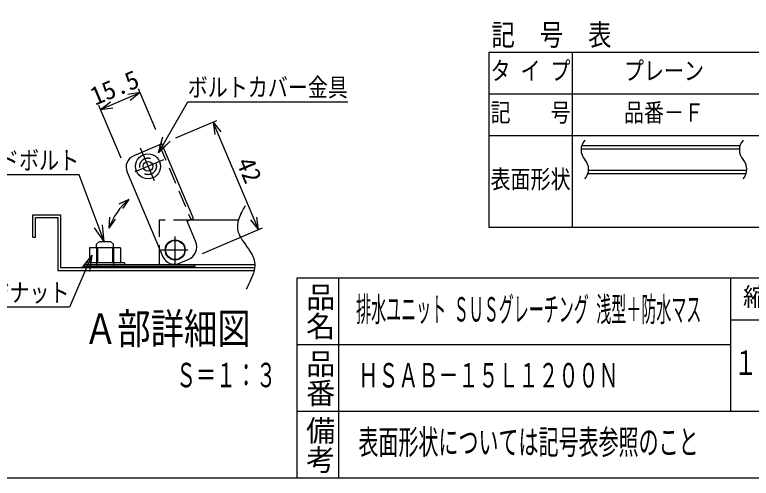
# Model space of a CAD drawing. Units: millimetres, scale not verified, with parts at other scales. Extents: x -1365 to 1365, y -930 to 870.
# Drawn here: x 27 to 910, y -930 to -374 of the extents above; entities that cross this region are included whole.
import ezdxf
from ezdxf.enums import TextEntityAlignment as Align

# ---------------------------------------------------------------- set-up
doc = ezdxf.new("R2010")
doc.units = ezdxf.units.MM
doc.header["$LTSCALE"] = 10
doc.linetypes.add('CHAIN1', pattern=[8, 5, -1, 1, -1])
doc.linetypes.add('DASHED2', pattern=[3, 2, -1])
for name, color, linetype in [('0-7_枠細線', 5, 'Continuous'), ('0-8_枠中線', 5, 'Continuous'), ('1-2_極細2', 2, 'Continuous'), ('1-3_細線2', 4, 'Continuous'), ('1-5_寸法2', 7, 'Continuous')]:
    doc.layers.add(name, color=color, linetype=linetype)
doc.styles.add('@ＭＳ ゴシック', font='')
doc.styles.add('ＭＳ ゴシック', font='')
doc.styles.get('@ＭＳ ゴシック').set_extended_font_data('@MS Gothic')
doc.styles.get('ＭＳ ゴシック').set_extended_font_data('MS Gothic')

msp = doc.modelspace()

# ---------------------------------------------------------------- linework, layer by layer
at = {"layer": '0-7_枠細線'}
for p, q in [((595.17, -419.16), (1135.17, -419.16)), ((595.17, -419.16), (595.17, -629.16)), ((695.17, -419.16), (695.17, -629.16)), ((595.17, -469.16), (1135.17, -469.16)), ((595.17, -519.16), (1135.17, -519.16)), ((705.82, -535.32), (895.58, -535.32)), ((706.55, -531.32), (896.31, -531.32)), ((714.02, -564.66), (903.78, -564.66)), ((714.75, -560.66), (904.51, -560.66)), ((595.17, -629.16), (1135.17, -629.16)), ((415, -690), (415, -930)), ((885, -690), (885, -850)), ((885, -740), (1005, -740)), ((885, -770), (365, -770)), ((1005, -850), (365, -850))]:
    msp.add_line(p, q, dxfattribs=at)
for centre, start, end in [((722.97, -536.4), 137.56163, 222.43837), ((912.73, -536.4), 137.56163, 222.43837), ((697.61, -559.58), 317.56163, 42.43837), ((887.37, -559.58), 317.56163, 42.43837)]:
    msp.add_arc(centre, 17.18, start, end, dxfattribs=at)
at = {"layer": '0-8_枠中線'}
msp.add_lwpolyline([(-1365, -930), (-1365, 870), (1365, 870), (1365, -930)], close=True, dxfattribs=at)
msp.add_lwpolyline([(1365, -690), (365, -690), (365, -930)], dxfattribs=at)
at = {"layer": '1-2_極細2'}
for p, q in [((198.96, -539.92), (202.42, -527.04)), ((198.96, -539.92), (208.39, -530.49)), ((48.19, -614.22), (81.52, -614.22)), ((48.19, -640.88), (48.19, -614.22)), ((51.52, -617.55), (78.19, -617.55)), ((81.52, -614.22), (81.52, -677.55)), ((295, -620.55), (236.86, -620.55)), ((125.95, -653.88), (125.95, -671.88)), ((143.76, -653.88), (143.76, -671.88)), ((81.52, -677.55), (313.48, -677.55)), ((109.81, -673.88), (109.81, -675.88)), ((109.81, -673.88), (199.85, -673.88)), ((109.81, -675.88), (243.14, -675.88)), ((111.52, -673.88), (158.19, -673.88)), ((243.14, -675.88), (243.14, -673.88))]:
    msp.add_line(p, q, dxfattribs=at)
at = {"layer": '1-2_極細2', "linetype": 'CHAIN1'}
for p, q in [((177.1, -534.14), (193.63, -573.08)), ((204.84, -548.32), (170.51, -562.89)), ((219.03, -673.03), (219.03, -640.19)), ((202.16, -656.37), (234.08, -656.37))]:
    msp.add_line(p, q, dxfattribs=at)
at = {"layer": '1-2_極細2', "linetype": 'DASHED2'}
for p, q in [((199.99, -530.46), (238.02, -620.06)), ((199.85, -620.55), (199.85, -653.75)), ((236.86, -620.55), (199.85, -620.55))]:
    msp.add_line(p, q, dxfattribs=at)
at = {"layer": '1-2_極細2'}
for points in [[(302.94, -603.42), (302.82, -603.63), (302.46, -604.26), (301.87, -605.3), (301.08, -606.71), (300.12, -608.45), (299.04, -610.49), (297.9, -612.76), (296.77, -615.2), (295.72, -617.75), (294.84, -620.35), (294.16, -622.91), (293.73, -625.37), (293.55, -627.67), (293.57, -629.73), (293.75, -631.51), (294, -632.95), (294.26, -634), (294.44, -634.65), (294.51, -634.87), (294.58, -635.09), (294.8, -635.74), (295.21, -636.8), (295.86, -638.25), (296.77, -640.05), (297.99, -642.15), (299.5, -644.51), (301.24, -647.05), (303.15, -649.72), (305.11, -652.44), (307.01, -655.14), (308.73, -657.75), (310.22, -660.19), (311.41, -662.39), (312.3, -664.29), (312.92, -665.84), (313.31, -666.98), (313.52, -667.67), (313.58, -667.91), (313.65, -668.14)], [(48.19, -640.88), (51.52, -640.88), (51.52, -617.55)], [(78.19, -617.55), (78.19, -680.88), (313.48, -680.88)], [(199.85, -653.75), (199.85, -673.88), (314.4, -673.88)], [(313.65, -668.14), (313.82, -668.84), (314.05, -669.99), (314.27, -671.56), (314.4, -673.51), (314.36, -675.8), (314.1, -678.36), (313.59, -681.12), (312.83, -684.02), (311.85, -686.98), (310.7, -689.9), (309.47, -692.71), (308.24, -695.33), (307.07, -697.69), (306.03, -699.71), (305.18, -701.35), (304.55, -702.55), (304.17, -703.28), (304.04, -703.53)]]:
    msp.add_lwpolyline(points, dxfattribs=at)
at = {"layer": '1-2_極細2', "linetype": 'DASHED2'}
msp.add_circle((186.44, -556.13), 10, dxfattribs=at)
at = {"layer": '1-2_極細2'}
msp.add_circle((219.03, -656.37), 11.5, dxfattribs=at)
at = {"layer": '1-3_細線2'}
for p, q in [((203.05, -529.16), (169.3, -543.49)), ((241.09, -618.76), (203.05, -529.16)), ((161.36, -563.16), (204.34, -664.41)), ((233.41, -622.01), (241.09, -618.76)), ((243.57, -645.95), (233.41, -622.01)), ((141.52, -646.22), (144.85, -649.55)), ((144.85, -653.88), (144.85, -649.55)), ((153.27, -653.88), (116.44, -653.88)), ((116.44, -653.88), (116.44, -671.88)), ((153.27, -653.88), (153.27, -671.88)), ((224, -672.36), (234.74, -667.8)), ((158.19, -671.88), (111.52, -671.88)), ((111.52, -671.88), (111.52, -673.88)), ((124.85, -673.88), (124.85, -677.55)), ((144.85, -673.88), (144.85, -677.55)), ((158.19, -671.88), (158.19, -673.88))]:
    msp.add_line(p, q, dxfattribs=at)
at = {"layer": '1-3_細線2', "linetype": 'DASHED2'}
for p, q in [((124.85, -653.88), (124.85, -673.88)), ((144.85, -653.88), (144.85, -673.88))]:
    msp.add_line(p, q, dxfattribs=at)
at = {"layer": '1-3_細線2'}
msp.add_lwpolyline([(124.85, -653.88), (124.85, -649.55), (128.19, -646.22), (141.52, -646.22)], dxfattribs=at)
for centre, radius in [((186.44, -556.13), 15), ((186.44, -556.13), 5.83), ((219.03, -656.37), 12)]:
    msp.add_circle(centre, radius, dxfattribs=at)
for centre, radius, start, end in [((175.16, -557.3), 15, 113, 203), ((228.23, -652.46), 16.67, 293, 23), ((218.14, -658.55), 15, 203, 293)]:
    msp.add_arc(centre, radius, start, end, dxfattribs=at)
at = {"layer": '1-5_寸法2'}
for p, q in [((129.45, -487.98), (177.01, -467.79)), ((177.01, -467.79), (162.15, -469.88)), ((177.01, -467.79), (165.19, -477.03)), ((195.89, -512.28), (175.05, -463.19)), ((154.19, -546.28), (127.49, -483.38)), ((129.45, -487.98), (141.27, -478.75)), ((129.45, -487.98), (144.3, -485.89)), ((219.93, -522), (269.02, -501.16)), ((264.42, -503.11), (273.66, -514.93)), ((264.42, -503.11), (266.51, -517.97)), ((319.12, -631.98), (264.42, -503.11)), ((198.96, -539.92), (204.14, -520.6)), ((198.96, -539.92), (213.11, -525.78)), ((163.3, -595.72), (151.33, -601.59)), ((163.3, -595.72), (155.87, -606.79)), ((139.68, -630.29), (140.79, -617.01)), ((319.12, -631.98), (317.04, -617.13)), ((133.77, -646.22), (131.83, -626.31)), ((139.68, -630.29), (147.29, -619.34)), ((319.12, -631.98), (309.89, -620.16)), ((133.77, -646.22), (122.13, -629.95)), ((251.62, -660.64), (323.73, -630.03)), ((118.95, -662.57), (106.62, -678.31)), ((118.95, -662.57), (116.14, -682.37))]:
    msp.add_line(p, q, dxfattribs=at)
for points in [[(198.96, -539.92), (234.13, -479), (426.13, -479)], [(133.77, -646.22), (103.83, -566.48), (-64.17, -566.48)], [(118.95, -662.57), (92.3, -725.13), (-75.7, -725.13)]]:
    msp.add_lwpolyline(points, dxfattribs=at)
msp.add_arc((218.14, -658.55), 83.4, 131.11509, 160.19528, dxfattribs=at)

# ---------------------------------------------------------------- texts
at = {"layer": '0-7_枠細線', "style": 'ＭＳ ゴシック'}
for s, height, width, p in [('タ イ プ', 21.99, 0.8, (597.17, -459.16)), ('プレーン', 21.99, 0.8, (757.17, -459.16)), ('記\u3000\u3000号', 21.99, 0.8, (597.17, -509.16)), ('品番－Ｆ', 21.99, 0.8, (757.17, -509.16)), ('表面形状', 21.99, 0.8, (597.17, -589.16)), ('排水ユニット ＳＵＳグレーチング 浅型＋防水マス', 29.33, 0.45, (436, -750.94)), ('Ａ部詳細図', 36.66, 0.8, (109.49, -779.96)), ('１：１０', 29.33, 0.7, (889, -815)), ('Ｓ＝１：３', 29.33, 0.6, (220.04, -829.75)), ('ＨＳＡＢ－１５Ｌ１２００Ｎ', 29.33, 0.6, (438.69, -830)), ('表面形状については記号表参照のこと', 29.33, 0.6, (438.69, -910))]:
    msp.add_text(s, height=height, dxfattribs=dict(at, width=width)).set_placement(p, align=Align.BOTTOM_LEFT)
at = {"layer": '0-7_枠細線', "style": '@ＭＳ ゴシック'}
for s, p in [('品名', (372.5, -695)), ('品番', (372.5, -775)), ('備考', (372.5, -855))]:
    msp.add_text(s, height=25.66, rotation=270, dxfattribs=at).set_placement(p, align=Align.BOTTOM_LEFT)
at = {"layer": '0-7_枠細線', "style": 'ＭＳ ゴシック'}
msp.add_text('縮\u3000尺', height=21.99, dxfattribs=at).set_placement((900, -730), align=Align.BOTTOM_LEFT)
at = {"layer": '0-7_枠細線', "insert": (598.28, -414.16), "char_height": 25.66, "attachment_point": 7, "style": 'ＭＳ ゴシック'}
msp.add_mtext('\\T2.07;\\W0.8;記号表', dxfattribs=at)
at = {"layer": '1-5_寸法2', "style": 'ＭＳ ゴシック'}
for s, rotation, p in [('15.5', 23, (125.61, -489.61)), ('42', 293, (285.91, -553.74))]:
    msp.add_text(s, height=21.99, rotation=rotation, dxfattribs=at).set_placement(p, align=Align.BOTTOM_LEFT)
at = {"layer": '1-5_寸法2', "style": 'ＭＳ ゴシック', "width": 0.8}
for s, p in [('ボルトカバー金具', (234.13, -479)), ('スタッドボルト', (-64.17, -566.48)), ('フランジナット', (-75.7, -725.13))]:
    msp.add_text(s, height=21.99, dxfattribs=at).set_placement(p, align=Align.BOTTOM_LEFT)

doc.saveas('drawing.dxf')
